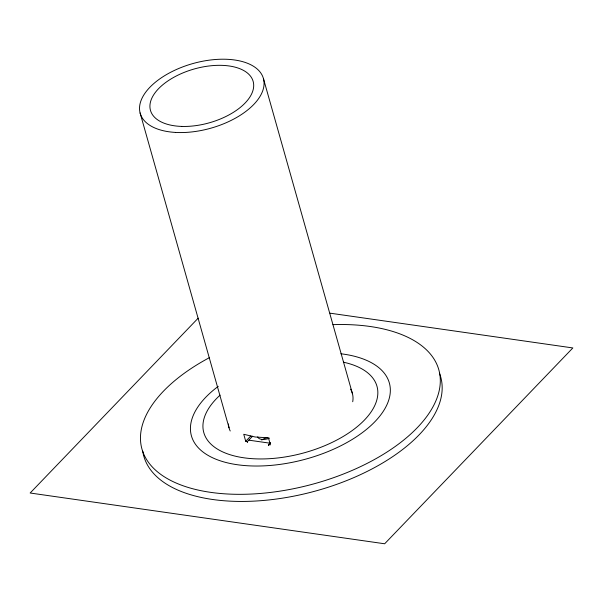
<?xml version="1.0" encoding="UTF-8"?>
<svg xmlns="http://www.w3.org/2000/svg" width="603" height="603" viewBox="0 0 603 603"><rect width="100%" height="100%" fill="white"/><g stroke="black" fill="none" stroke-linecap="round" stroke-linejoin="round"><path stroke-width="0.9" d="M198.161 318.188L30.15 493.013L384.654 543.778L572.85 347.946L329.999 313.168M247.471 442.602L247.238 441.788L245.722 441.275L250.81 435.984M247.238 441.788L252.597 436.21M268.637 445.632L268.403 444.818L270.536 442.602M268.403 444.818L270.415 444.81L268.441 437.816L255.175 437.002L243.748 434.281L245.722 441.275M248.805 440.16L269.971 443.19M263.503 78.842L352.446 393.691M140.1 112.949L229.042 427.798M261.762 440.047A8.532 4.334 -14.7 0 1 267.807 437.454M439.466 373.234A153.644 77.983 -14.7 0 1 312.135 491.935A153.644 77.983 -14.7 0 1 142.753 451.187M350.577 389.176A64.016 33.542 -15.8 0 1 352.717 401.726M230.21 430.987A64.016 33.542 -15.8 0 1 228.477 423.954M340.906 353.78A102.435 51.986 -14.7 0 1 372.42 424.158A102.435 51.986 -14.7 0 1 227.045 462.757A102.435 51.986 -14.7 0 1 218.248 386.35M269.511 438.132A8.532 4.334 -14.7 0 1 257.76 436.881M332.954 324.648A153.644 77.983 -14.7 0 1 420.05 424.723A153.644 77.983 -14.7 0 1 186.674 486.975A153.644 77.983 -14.7 0 1 209.618 357.549M343.348 362.184A89.628 45.489 -14.7 0 1 360.21 424.128A89.628 45.489 -14.7 0 1 238.019 456.78A89.628 45.489 -14.7 0 1 220.11 395.116M175.465 132.426A64.016 33.542 -15.8 0 0 263.843 80.455A64.016 33.542 -15.8 0 0 166.096 74.81A64.016 33.542 -15.8 0 0 175.465 132.426M181.722 126.419A53.35 27.957 -15.8 0 0 253.29 81.948A53.35 27.957 -15.8 0 0 170.4 79.317A53.35 27.957 -15.8 0 0 181.722 126.419"/></g></svg>
